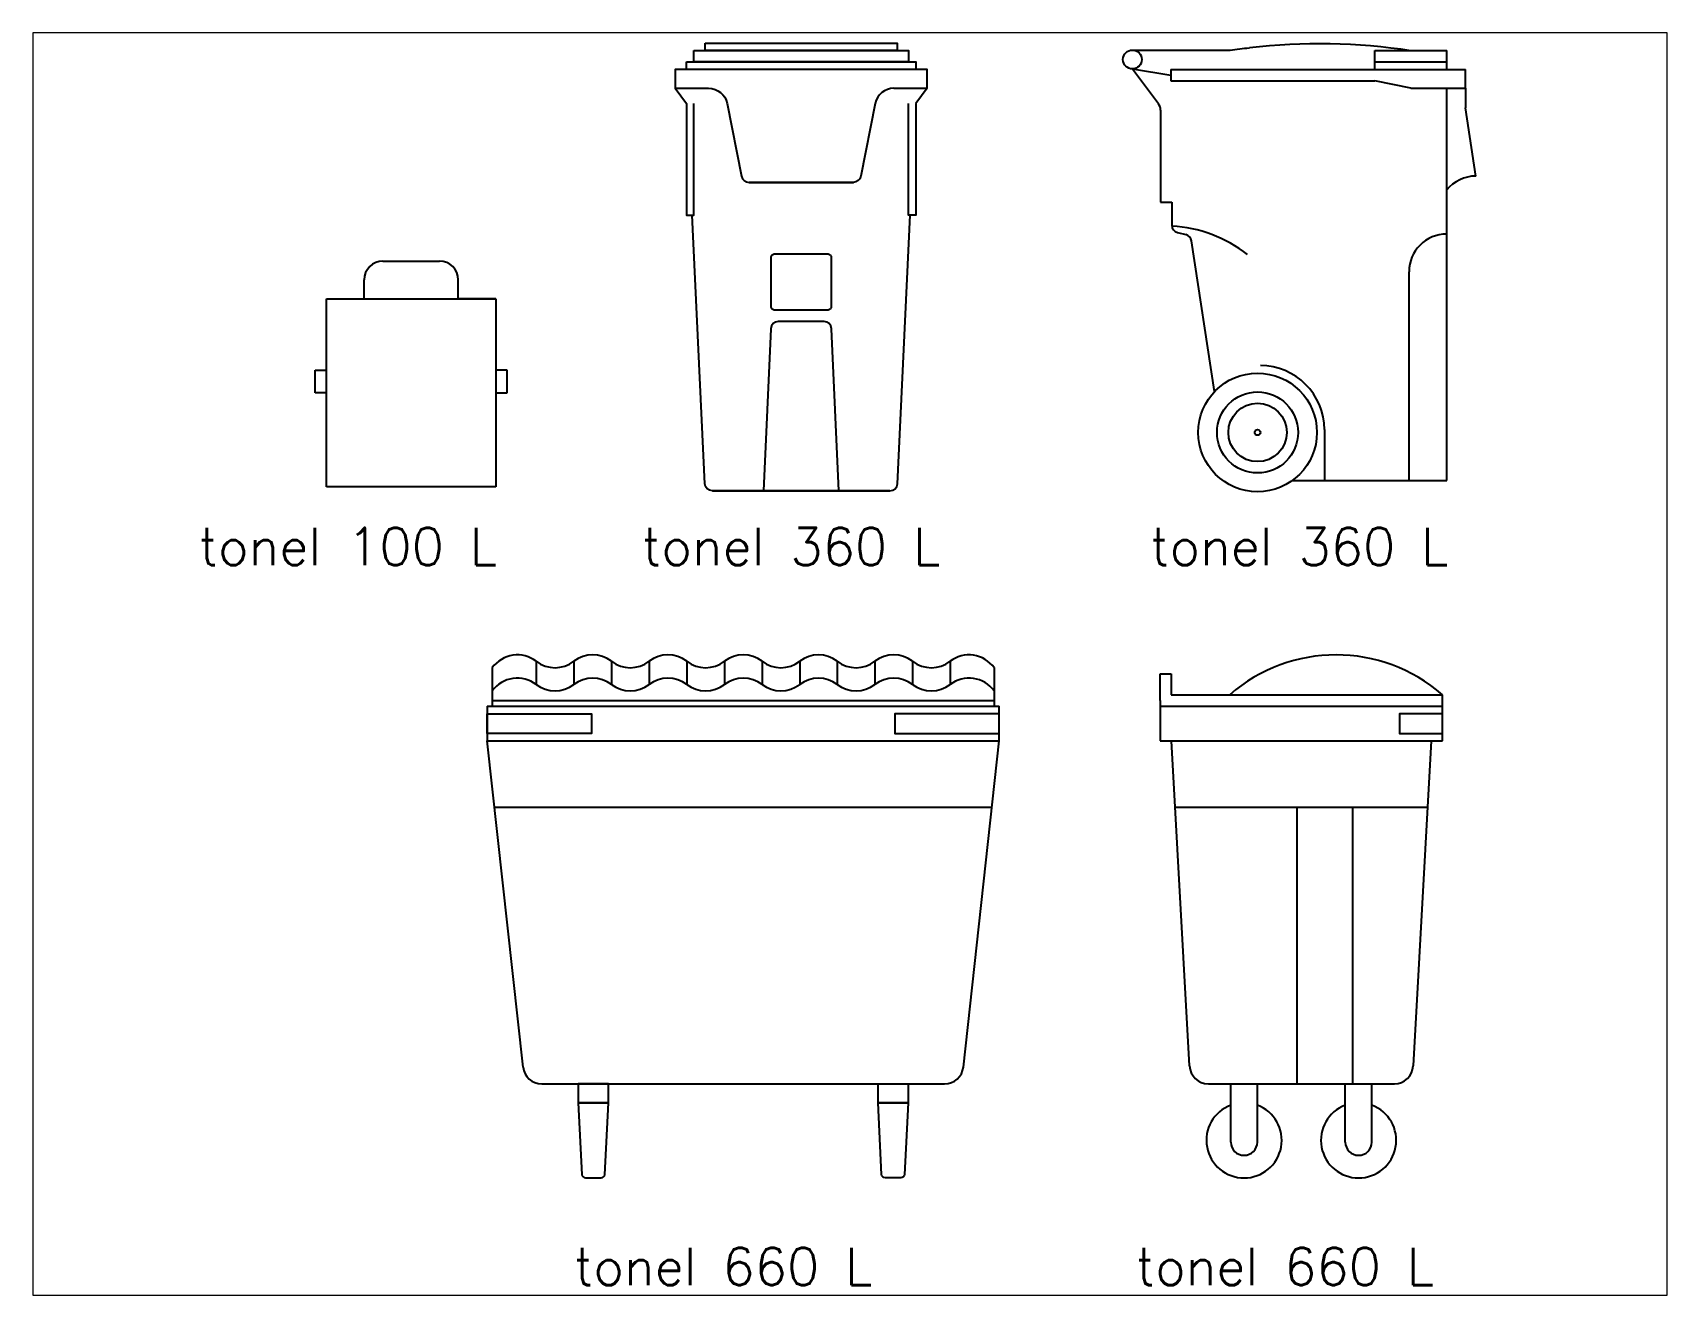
# Paper-space layout 'Layout3' of a CAD drawing. Header units: inches. Extents: x 1.1 to 9.9, y 0.85 to 7.65.
# The model-space entities are those that its viewports show. They can reach past a viewport. Long polylines and large blocks are cut down to what shows.
import ezdxf

# ---------------------------------------------------------------- set-up
doc = ezdxf.new("R2010")
doc.units = ezdxf.units.IN
doc.header["$MEASUREMENT"] = 0
doc.styles.add('ROMANS', font='romans.shx', dxfattribs={"width": 1.15})

# ---------------------------------------------------------------- blocks, each defined once
blk = doc.blocks.new('tonel')
for p, q in [((132.2775, 45.2673), (132.4275, 45.2673)), ((132.2275, 45.1673), (132.2275, 45.2173)), ((132.4775, 45.1673), (132.4775, 45.2173)), ((132.1275, 44.6673), (132.1275, 45.1673)), ((132.1275, 45.1673), (132.5775, 45.1673)), ((132.1275, 45.1673), (132.5775, 45.1673)), ((132.1275, 45.1673), (132.2275, 45.1673)), ((132.5775, 45.1673), (132.4775, 45.1673)), ((132.5775, 45.1673), (132.5775, 44.6673)), ((132.0975, 44.9173), (132.0975, 44.9773)), ((132.0975, 44.9773), (132.1275, 44.9773)), ((132.6075, 44.9773), (132.5775, 44.9773)), ((132.6075, 44.9173), (132.6075, 44.9773)), ((132.1275, 44.9173), (132.0975, 44.9173)), ((132.5775, 44.9173), (132.6075, 44.9173)), ((132.5775, 44.6673), (132.1275, 44.6673))]:
    blk.add_line(p, q)
for centre, start, end in [((132.2775, 45.2173), 90, 180), ((132.4275, 45.2173), 0, 90)]:
    blk.add_arc(centre, 0.05, start, end)
blk = doc.blocks.new('TONEL 360 L')
for p, q in [((32.2408, 29.4161), (32.2708, 29.3759)), ((32.2408, 29.4161), (32.2708, 29.3759)), ((32.9108, 29.4161), (32.8808, 29.3759)), ((32.6367, 28.7961), (32.515, 28.7961)), ((32.495, 28.777), (32.4758, 28.3461)), ((32.6758, 28.3461), (32.6567, 28.777))]:
    blk.add_line(p, q)
for points in [[(32.3208, 29.5361), (32.8308, 29.5361), (32.8308, 29.5161), (32.3208, 29.5161)], [(32.2908, 29.5161), (32.8608, 29.5161), (32.8608, 29.4861), (32.2908, 29.4861)], [(32.2708, 29.4861), (32.8808, 29.4861), (32.8808, 29.4661), (32.2708, 29.4661)]]:
    blk.add_lwpolyline(points, close=True)
for points in [[(32.8218, 29.4161), (32.9108, 29.4161), (32.9108, 29.4661), (32.2408, 29.4661), (32.2408, 29.4161), (32.3298, 29.4161, -0.357511), (32.3789, 29.3759), (32.4176, 29.1822)], [(32.3298, 29.4161), (32.3298, 29.4161, -0.357511), (32.3789, 29.3759), (32.4176, 29.1822, 0.357511), (32.4372, 29.1661), (32.7144, 29.1661)], [(32.8218, 29.4161), (32.8218, 29.4161, 0.357511), (32.7728, 29.3759), (32.7341, 29.1822, -0.357511), (32.7144, 29.1661), (32.4372, 29.1661)], [(32.8117, 28.3461), (32.3399, 28.3461, -0.400602), (32.3199, 28.3651), (32.2866, 29.0787)], [(32.3399, 28.3461), (32.8117, 28.3461, 0.400602), (32.8317, 28.3651), (32.8651, 29.0787)]]:
    blk.add_lwpolyline(points, format="xyb")
for points in [[(32.2708, 29.3759), (32.2708, 29.0787), (32.2908, 29.0787), (32.2908, 29.3759)], [(32.8808, 29.3759), (32.8808, 29.0787), (32.8608, 29.0787), (32.8608, 29.3759)]]:
    blk.add_lwpolyline(points)
blk.add_lwpolyline([(32.5058, 28.9761), (32.6458, 28.9761, -0.414214), (32.6558, 28.9661), (32.6558, 28.8361, -0.414214), (32.6458, 28.8261), (32.5058, 28.8261, -0.414214), (32.4958, 28.8361), (32.4958, 28.9661, -0.414214)], format="xyb", close=True)
for centre, start, end in [((32.515, 28.7761), 90, 177.4552), ((32.6367, 28.7761), 2.5448, 90)]:
    blk.add_arc(centre, 0.02, start, end)
blk = doc.blocks.new('TONEL 360 L LADO')
for p, q in [((33.5797, 29.5177), (33.8392, 29.5177)), ((34.2242, 29.5161), (34.4147, 29.5161)), ((34.2242, 29.4661), (34.2242, 29.5161)), ((34.4147, 29.4661), (34.4147, 29.5161)), ((33.5797, 29.4677), (33.6817, 29.4511)), ((33.5797, 29.4677), (33.6487, 29.3755)), ((33.6817, 29.4661), (34.4647, 29.4661)), ((33.6817, 29.4661), (33.6817, 29.4361)), ((34.2242, 29.4861), (34.4147, 29.4861)), ((34.4647, 29.4161), (34.4647, 29.4661)), ((33.6817, 29.4361), (34.2242, 29.4361)), ((34.3197, 29.4161), (34.2242, 29.4361)), ((34.3197, 29.4161), (34.4647, 29.4161)), ((34.4147, 28.3739), (34.4147, 29.4161)), ((34.4647, 29.4161), (34.4647, 29.3639)), ((33.6547, 29.3575), (33.6547, 29.1131)), ((34.492, 29.1827), (34.4647, 29.3639)), ((33.6547, 29.1131), (33.6847, 29.1131)), ((33.6847, 29.1131), (33.6847, 29.0522)), ((33.6997, 29.0328), (33.7219, 29.0271)), ((33.7983, 28.6103), (33.7367, 29.0108)), ((34.3147, 28.3739), (34.3147, 28.9287)), ((34.0898, 28.509), (34.0898, 28.3739)), ((34.0047, 28.3739), (34.4147, 28.3739))]:
    blk.add_line(p, q)
for centre, radius in [((33.5797, 29.4927), 0.025), ((33.9123, 28.5014), 0.1576), ((33.9123, 28.5014), 0.1076), ((33.9123, 28.5014), 0.0776), ((33.9123, 28.5014), 0.00756)]:
    blk.add_circle(centre, radius)
for centre, radius, start, end in [((34.0754, 27.8866), 1.6476, 81.4807, 96.4391), ((33.6407, 31.4022), 1.8948, 276.0127, 277.5782), ((33.6247, 29.3575), 0.03, 0, 36.7947), ((34.492, 29.0827), 0.1, 90, 140.6368), ((33.7047, 29.0522), 0.02, 180, 255.6564), ((33.6684, 28.701), 0.3488, 51.5219, 87.3154), ((33.7169, 29.0077), 0.02, 8.7463, 75.6564), ((34.4147, 28.9287), 0.1, 90, 180), ((33.9198, 28.509), 0.17, 0, 90)]:
    blk.add_arc(centre, radius, start, end)
blk = doc.blocks.new('TONEL 660L')
for p, q in [((35.0862, 29.8068), (35.0862, 29.7452)), ((35.1862, 29.8068), (35.1862, 29.7452)), ((35.2862, 29.8068), (35.2862, 29.7452)), ((35.3862, 29.8068), (35.3862, 29.7452)), ((35.4862, 29.8068), (35.4862, 29.7452)), ((35.5862, 29.8068), (35.5862, 29.7452)), ((35.6862, 29.8068), (35.6862, 29.7452)), ((35.7862, 29.8068), (35.7862, 29.7452)), ((35.8862, 29.8068), (35.8862, 29.7452)), ((35.9862, 29.8068), (35.9862, 29.7452)), ((36.0862, 29.8068), (36.0862, 29.7452)), ((36.1862, 29.8068), (36.1862, 29.7452)), ((34.9696, 29.7899), (34.9696, 29.6871)), ((36.3027, 29.7899), (36.3027, 29.6871)), ((34.9562, 29.6871), (34.9562, 29.595)), ((34.9562, 29.6871), (36.3162, 29.6871)), ((34.9696, 29.7029), (36.3027, 29.7029)), ((36.3162, 29.595), (36.3162, 29.6871)), ((34.9562, 29.595), (36.3162, 29.595)), ((35.0513, 28.7282), (34.9562, 29.595)), ((36.2211, 28.7282), (36.3162, 29.595)), ((34.9755, 29.4187), (36.2968, 29.4187)), ((35.101, 28.6837), (36.1714, 28.6837))]:
    blk.add_line(p, q)
for points in [[(34.9562, 29.6675), (35.2334, 29.6675), (35.2334, 29.6152), (34.9562, 29.6152)], [(36.3162, 29.6675), (36.039, 29.6675), (36.039, 29.6152), (36.3162, 29.6152)], [(35.1981, 28.6337), (35.2781, 28.6337), (35.2781, 28.6837), (35.1981, 28.6837)], [(36.0743, 28.6337), (35.9943, 28.6337), (35.9943, 28.6837), (36.0743, 28.6837)]]:
    blk.add_lwpolyline(points, close=True)
for points in [[(35.2076, 28.4432, 0.399656), (35.2176, 28.4337), (35.2585, 28.4337, 0.399656), (35.2685, 28.4432), (35.2781, 28.6337), (35.1981, 28.6337), (35.2076, 28.4432, 0.399656)], [(36.0648, 28.4432, -0.399656), (36.0548, 28.4337), (36.0138, 28.4337, -0.399656), (36.0038, 28.4432), (35.9943, 28.6337), (36.0743, 28.6337), (36.0648, 28.4432, -0.399656)]]:
    blk.add_lwpolyline(points, format="xyb", close=True)
for centre, radius, start, end in [((35.0362, 29.7413), 0.0824, 52.6234, 143.8909), ((35.1362, 29.8722), 0.0824, 232.6234, 307.3766), ((35.2362, 29.7413), 0.0824, 52.6234, 127.3766), ((35.3362, 29.8722), 0.0824, 232.6234, 307.3766), ((35.4362, 29.7413), 0.0824, 52.6234, 127.3766), ((35.5362, 29.8722), 0.0824, 232.6234, 307.3766), ((35.6362, 29.7413), 0.0824, 52.6234, 127.3766), ((35.7362, 29.8722), 0.0824, 232.6234, 307.3766), ((35.8362, 29.7413), 0.0824, 52.6234, 127.3766), ((35.9362, 29.8722), 0.0824, 232.6234, 307.3766), ((36.0362, 29.7413), 0.0824, 52.6234, 127.3766), ((36.1362, 29.8722), 0.0824, 232.6234, 307.3766), ((36.2362, 29.7413), 0.0824, 36.1091, 127.3766), ((35.0362, 29.6797), 0.0824, 52.6234, 143.8909), ((35.2362, 29.6797), 0.0824, 52.6234, 127.3766), ((35.4362, 29.6797), 0.0824, 52.6234, 127.3766), ((35.6362, 29.6797), 0.0824, 52.6234, 127.3766), ((35.8362, 29.6797), 0.0824, 52.6234, 127.3766), ((36.0362, 29.6797), 0.0824, 52.6234, 127.3766), ((36.2362, 29.6797), 0.0824, 36.1091, 127.3766), ((35.1362, 29.8106), 0.0824, 232.6234, 307.3766), ((35.3362, 29.8106), 0.0824, 232.6234, 307.3766), ((35.5362, 29.8106), 0.0824, 232.6234, 307.3766), ((35.7362, 29.8106), 0.0824, 232.6234, 307.3766), ((35.9362, 29.8106), 0.0824, 232.6234, 307.3766), ((36.1362, 29.8106), 0.0824, 232.6234, 307.3766), ((35.101, 28.7337), 0.05, 186.2623, 270), ((36.1714, 28.7337), 0.05, 270, 353.7377)]:
    blk.add_arc(centre, radius, start, end)
blk = doc.blocks.new('CONTAINER LADO 660 L')
for p, q in [((36.8341, 29.7029), (36.8341, 29.7738)), ((36.8341, 29.7738), (36.8633, 29.7738)), ((36.8633, 29.7738), (36.8633, 29.7179)), ((36.8633, 29.7179), (37.5841, 29.7179)), ((37.5841, 29.595), (37.5841, 29.7179)), ((36.8341, 29.7029), (36.8341, 29.595)), ((36.8341, 29.6871), (37.5841, 29.6871)), ((36.8341, 29.595), (37.5841, 29.595)), ((36.912, 28.7315), (36.8641, 29.595)), ((37.5541, 29.595), (37.5061, 28.7315)), ((36.8717, 29.4187), (37.5465, 29.4187)), ((37.1981, 28.6837), (37.1981, 29.4187)), ((37.3462, 28.6837), (37.3462, 29.4187)), ((36.962, 28.6837), (37.4562, 28.6837)), ((37.0217, 28.5292), (37.0217, 28.6837)), ((37.0922, 28.5292), (37.0922, 28.6837)), ((37.3259, 28.5292), (37.3259, 28.6837)), ((37.3965, 28.5292), (37.3965, 28.6837))]:
    blk.add_line(p, q)
blk.add_lwpolyline([(37.5841, 29.6675), (37.47, 29.6675), (37.47, 29.6152), (37.5841, 29.6152)], close=True)
for centre, radius, start, end in [((37.3014, 29.3933), 0.4304, 48.9595, 131.0405), ((36.962, 28.7337), 0.05, 182.4654, 270), ((37.4562, 28.7337), 0.05, 270, 357.5346), ((37.0569, 28.5337), 0.1, 110.6559, 69.3441), ((37.3612, 28.5337), 0.1, 110.6559, 69.3441), ((37.0569, 28.5292), 0.0353, 180, 0), ((37.3612, 28.5292), 0.0353, 180, 360)]:
    blk.add_arc(centre, radius, start, end)

msp = doc.modelspace()

# ---------------------------------------------------------------- block references
for name, p in [('TONEL 360 L', (0.124, 0)), ('TONEL 360 L LADO', (0, 0)), ('tonel', (-100.6887, -16.3105)), ('CONTAINER LADO 660 L', (-3.1805, -1.9136)), ('TONEL 660L', (-3.0904, -1.9136))]:
    msp.add_blockref(name, p)

# ---------------------------------------------------------------- texts
at = {"style": 'ROMANS'}
for s, p in [('tonel 100 L', (31.0991, 28.1483)), ('tonel 360 L', (32.2767, 28.1483)), ('tonel 360 L', (33.6269, 28.1483)), ('tonel 660 L', (32.0965, 26.2347)), ('tonel 660 L', (33.5888, 26.2347))]:
    msp.add_text(s, height=0.1, dxfattribs=at).set_placement(p)

psp = doc.layouts.new('Layout3')

# ---------------------------------------------------------------- viewports
at = {"layer": '0'}
psp.add_viewport(center=(5.5, 4.25), size=(8.8, 6.8), view_center_point=(32.8295, 27.886), view_height=3.355724, dxfattribs=at)

doc.saveas('drawing.dxf')
